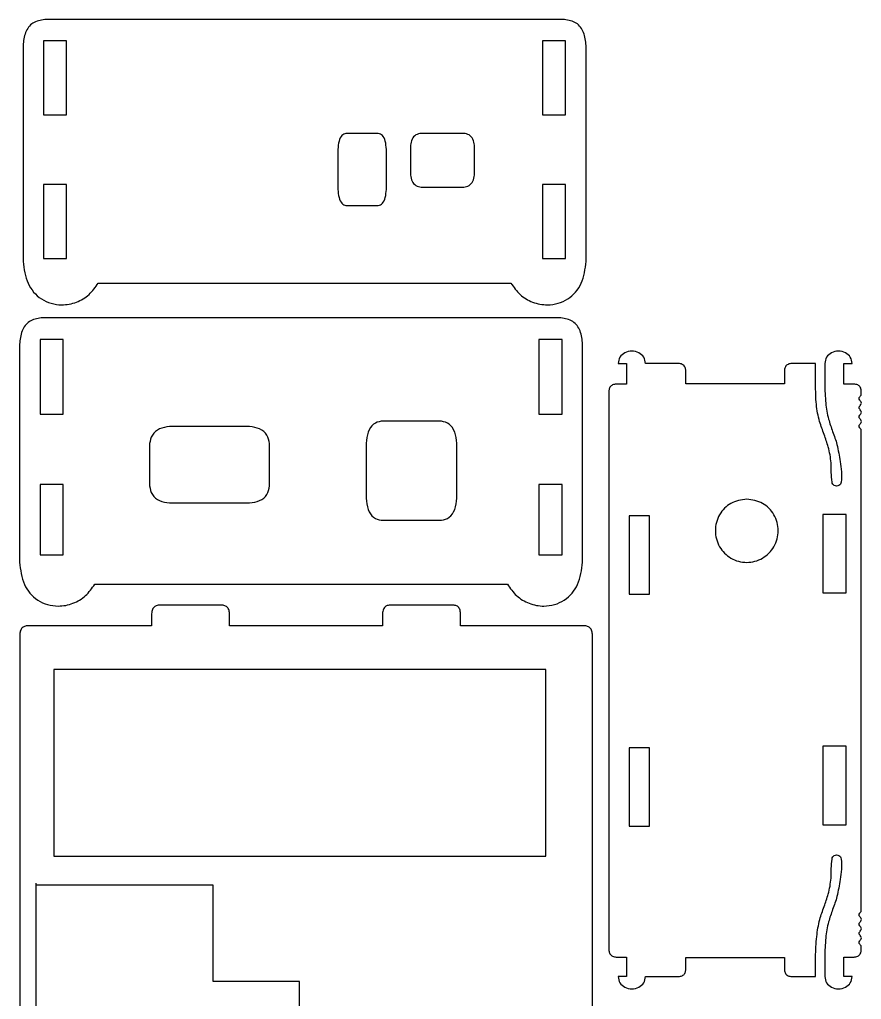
# Model space of a CAD drawing. Extents: x 659 to 786, y 384 to 629.
# Drawn here: x 659.6 to 785.8, y 482.3 to 629.2 of the extents above; entities that cross this region are included whole.
import ezdxf

# ---------------------------------------------------------------- set-up
doc = ezdxf.new("R2010")
doc.units = 0
doc.layers.get('0').update_dxf_attribs({"linetype": 'CONTINUOUS'})

msp = doc.modelspace()

# ---------------------------------------------------------------- linework, layer by layer
at = {"color": 7}
for p, q in [((741.234414, 629.214032), (663.329538, 629.214032)), ((660.087538, 625.314737), (660.087115, 592.935805)), ((744.476414, 592.935805), (744.476414, 625.314737)), ((671.355571, 589.68579), (733.207958, 589.68579)), ((740.709819, 584.460897), (662.804943, 584.460897)), ((659.562944, 580.522289), (659.562944, 547.816741)), ((743.95227, 547.816741), (743.95227, 580.522289)), ((749.283484, 577.639373), (750.545639, 577.639373)), ((750.545639, 577.639373), (750.545639, 574.552144)), ((758.337202, 577.639373), (753.398595, 577.639373)), ((778.887664, 577.639373), (775.320799, 577.639373)), ((778.887664, 574.552483), (778.887664, 577.639373)), ((780.258982, 577.639712), (780.258982, 574.55285)), ((783.111571, 574.55285), (783.111571, 577.639712)), ((783.111571, 577.639712), (784.373697, 577.639712)), ((759.434792, 574.601251), (759.434792, 576.65961)), ((774.22318, 576.65961), (774.22318, 574.601251)), ((747.9118, 573.572381), (747.9118, 489.588523)), ((750.545639, 574.552144), (749.008995, 574.552144)), ((774.22318, 574.601251), (759.434792, 574.601251)), ((784.648215, 574.55285), (783.111571, 574.55285)), ((785.745269, 573.082867), (785.74541, 573.573087)), ((785.745269, 495.622265), (785.74541, 567.539684)), ((670.8314, 544.53396), (732.683786, 544.53396)), ((690.0719, 541.360456), (680.317227, 541.360456)), ((724.698816, 541.384219), (714.944821, 541.384219)), ((679.342036, 540.105498), (679.342036, 538.264139)), ((691.04709, 538.264139), (691.04709, 540.105498)), ((713.968953, 540.12929), (713.968953, 538.264139)), ((725.674035, 538.264139), (725.674035, 540.12929)), ((679.342036, 538.264139), (660.565623, 538.264139)), ((713.968953, 538.264139), (691.04709, 538.264139)), ((744.451126, 538.264139), (725.674035, 538.264139)), ((659.589726, 537.00921), (659.589726, 468.599085)), ((745.426317, 468.599085), (745.426317, 537.00921)), ((785.74541, 489.588862), (785.74541, 490.079082)), ((749.008995, 488.60876), (750.545639, 488.60876)), ((750.545639, 488.60876), (750.545639, 485.668823)), ((759.433691, 486.648558), (759.433691, 488.559682)), ((759.433691, 488.559682), (774.222108, 488.559682)), ((774.222108, 488.559682), (774.222108, 486.648558)), ((778.886592, 485.668823), (778.886592, 488.60876)), ((780.25791, 488.609099), (780.25791, 485.669162)), ((783.110809, 485.669162), (783.110809, 488.609099)), ((783.110809, 488.609099), (784.648215, 488.609099)), ((750.545639, 485.668823), (749.283484, 485.668823)), ((753.398595, 485.668823), (758.336411, 485.668823)), ((775.319698, 485.668823), (778.886592, 485.668823)), ((784.372935, 485.669162), (783.110809, 485.669162))]:
    msp.add_line(p, q, dxfattribs=at)
at = {"color": 1}
for p, q in [((666.615423, 626.040697), (663.145134, 626.040697)), ((663.145134, 626.040697), (663.145134, 614.92213)), ((666.615423, 614.92213), (666.615423, 626.040697)), ((741.418818, 626.040697), (737.948557, 626.040697)), ((737.948557, 626.040697), (737.948557, 614.92213)), ((741.418818, 614.92213), (741.418818, 626.040697)), ((663.145134, 614.92213), (666.615423, 614.92213)), ((737.948557, 614.92213), (741.418818, 614.92213)), ((713.334342, 612.153586), (708.491795, 612.153586)), ((726.140323, 612.153586), (719.763681, 612.153586)), ((718.169944, 610.363592), (718.169944, 605.889551)), ((727.734624, 605.889551), (727.734624, 610.363592)), ((707.28148, 609.749806), (707.28148, 603.741624)), ((714.545086, 603.741624), (714.545086, 609.749806)), ((666.615423, 604.504263), (663.145134, 604.504263)), ((663.145134, 604.504263), (663.145134, 593.385724)), ((666.615423, 593.385724), (666.615423, 604.504263)), ((719.763681, 604.099528), (726.140323, 604.099528)), ((741.418818, 604.504263), (737.948557, 604.504263)), ((737.948557, 604.504263), (737.948557, 593.385724)), ((741.418818, 593.385724), (741.418818, 604.504263)), ((708.491795, 601.337805), (713.334342, 601.337805)), ((663.145134, 593.385724), (666.615423, 593.385724)), ((737.948557, 593.385724), (741.418818, 593.385724)), ((666.0908, 581.255558), (662.620539, 581.255558)), ((662.620539, 581.255558), (662.620539, 570.024864)), ((666.0908, 570.024864), (666.0908, 581.255558)), ((740.894223, 581.255558), (737.423934, 581.255558)), ((737.423934, 581.255558), (737.423934, 570.024864)), ((740.894223, 570.024864), (740.894223, 581.255558)), ((662.620539, 570.024864), (666.0908, 570.024864)), ((722.831063, 568.971187), (713.768084, 568.971187)), ((737.423934, 570.024864), (740.894223, 570.024864)), ((694.027529, 568.161322), (682.050401, 568.161322)), ((679.055868, 565.618556), (679.055868, 559.26294)), ((697.021029, 559.26294), (697.021029, 565.618556)), ((711.502132, 565.670384), (711.502132, 557.420062)), ((725.096185, 557.420062), (725.096185, 565.670384)), ((666.0908, 559.505087), (662.620539, 559.505087)), ((662.620539, 559.505087), (662.620539, 548.935667)), ((666.0908, 548.935667), (666.0908, 559.505087)), ((740.894223, 559.505087), (737.423934, 559.505087)), ((737.423934, 559.505087), (737.423934, 548.935667)), ((740.894223, 548.935667), (740.894223, 559.505087)), ((682.050401, 556.720174), (694.027529, 556.720174)), ((713.768084, 554.119259), (722.831063, 554.119259)), ((753.980227, 554.797915), (750.947326, 554.797915)), ((750.947326, 554.797915), (750.947326, 543.038138)), ((753.980227, 543.038138), (753.980227, 554.797915)), ((783.497284, 555.001736), (779.956468, 555.001736)), ((779.956468, 555.001736), (779.956468, 543.241931)), ((783.497284, 543.241931), (783.497284, 555.001736)), ((662.620539, 548.935667), (666.0908, 548.935667)), ((737.423934, 548.935667), (740.894223, 548.935667)), ((750.947326, 543.038138), (753.980227, 543.038138)), ((779.956468, 543.241931), (783.497284, 543.241931)), ((664.672605, 531.712221), (664.672605, 503.721999)), ((738.462851, 531.712221), (664.672605, 531.712221)), ((738.462851, 503.721999), (738.462851, 531.712221)), ((753.980227, 520.008748), (750.947326, 520.008748)), ((750.947326, 520.008748), (750.947326, 508.248972)), ((753.980227, 508.248972), (753.980227, 520.008748)), ((783.497284, 520.212541), (779.956468, 520.212541)), ((779.956468, 520.212541), (779.956468, 508.452736)), ((783.497284, 508.452736), (783.497284, 520.212541)), ((750.947326, 508.248972), (753.980227, 508.248972)), ((779.956468, 508.452736), (783.497284, 508.452736)), ((664.672605, 503.721999), (738.462851, 503.721999)), ((662.005726, 499.680679), (662.005726, 471.555332)), ((688.586931, 499.380431), (661.993701, 499.380431)), ((688.586931, 484.934181), (688.586931, 499.380431)), ((701.507431, 484.934181), (688.586931, 484.934181)), ((701.507431, 471.581542), (701.507431, 484.934181))]:
    msp.add_line(p, q, dxfattribs=at)
at = {"color": 7}
for points in [[(663.329538, 629.214032), (662.698969, 629.11421), (662.0684, 629.014416), (661.555037, 628.681705)], [(743.008943, 628.681705), (742.49558, 629.014416), (741.865011, 629.11421), (741.234414, 629.214032)], [(661.555037, 628.681705), (661.06874, 628.366547), (660.687627, 627.84246), (660.461059, 627.28287)], [(744.102892, 627.28287), (743.876353, 627.84246), (743.495212, 628.366547), (743.008943, 628.681705)], [(660.461059, 627.28287), (660.207454, 626.656478), (660.14751, 625.985608), (660.087538, 625.314737)], [(744.476414, 625.314737), (744.41647, 625.985608), (744.356497, 626.656478), (744.102892, 627.28287)], [(660.087115, 592.935805), (660.228, 591.803529), (660.368886, 590.671254), (660.833818, 589.655818)], [(743.756549, 589.655592), (744.218321, 590.668742), (744.347382, 591.802259), (744.476414, 592.935805)], [(660.833818, 589.655818), (661.261131, 588.722566), (661.962143, 587.888035), (662.82467, 587.324126)], [(669.966022, 587.980999), (670.502893, 588.472827), (670.929218, 589.079295), (671.355571, 589.68579)], [(733.207958, 589.68579), (733.634311, 589.079323), (734.060664, 588.472856), (734.597479, 587.980999)], [(741.752264, 587.324014), (742.620097, 587.887244), (743.330168, 588.720082), (743.756549, 589.655592)], [(668.088792, 586.84782), (668.776144, 587.108678), (669.426836, 587.486997), (669.966022, 587.980999)], [(734.597479, 587.980999), (735.136664, 587.486969), (735.787299, 587.108565), (736.474708, 586.84782)], [(662.82467, 587.324126), (663.726088, 586.734818), (664.803923, 586.441138), (665.867026, 586.436679)], [(665.867026, 586.436679), (666.625724, 586.433574), (667.376915, 586.577649), (668.088792, 586.84782)], [(736.474708, 586.84782), (737.186698, 586.577762), (737.938115, 586.433913), (738.696502, 586.436679)], [(738.696502, 586.436679), (739.763472, 586.44063), (740.844242, 586.734705), (741.752264, 587.324014)], [(661.030414, 583.923208), (660.544146, 583.604889), (660.163033, 583.075497), (659.936465, 582.510262)], [(662.804943, 584.460897), (662.174374, 584.360088), (661.543777, 584.25925), (661.030414, 583.923208)], [(742.484348, 583.923208), (741.970958, 584.25925), (741.340388, 584.360088), (740.709819, 584.460897)], [(743.578298, 582.510262), (743.35173, 583.075497), (742.970617, 583.604889), (742.484348, 583.923208)], [(659.936465, 582.510262), (659.68286, 581.877548), (659.622888, 581.199932), (659.562944, 580.522289)], [(743.95227, 580.522289), (743.892298, 581.199932), (743.831903, 581.877548), (743.578298, 582.510262)], [(750.302448, 579.225688), (749.994487, 579.067361), (749.72711, 578.837858), (749.56438, 578.566614)], [(751.340856, 579.476498), (750.980346, 579.47647), (750.619835, 579.388868), (750.302448, 579.225688)], [(752.379378, 579.225772), (752.061934, 579.388925), (751.701395, 579.476498), (751.340856, 579.476498)], [(753.117614, 578.566783), (752.954829, 578.837999), (752.687395, 579.067446), (752.379378, 579.225772)], [(781.277945, 579.226026), (780.969956, 579.0677), (780.702607, 578.838196), (780.539878, 578.566953)], [(782.316354, 579.476837), (781.955843, 579.476809), (781.595332, 579.389207), (781.277945, 579.226026)], [(783.354762, 579.226111), (783.037375, 579.389264), (782.676864, 579.476837), (782.316354, 579.476837)], [(784.09283, 578.567122), (783.9301, 578.838309), (783.662723, 579.067784), (783.354762, 579.226111)], [(749.56438, 578.566614), (749.396656, 578.287101), (749.34007, 577.963223), (749.283484, 577.639373)], [(753.398595, 577.639373), (753.342009, 577.963308), (753.285424, 578.287214), (753.117614, 578.566783)], [(758.891034, 577.505656), (758.721729, 577.585497), (758.529451, 577.612449), (758.337202, 577.639373)], [(775.320799, 577.639373), (775.126827, 577.61228), (774.932884, 577.585243), (774.760164, 577.505515)], [(780.539878, 578.566953), (780.372153, 578.28744), (780.315568, 577.963562), (780.258982, 577.639712)], [(784.373697, 577.639712), (784.31714, 577.963618), (784.260583, 578.287553), (784.09283, 578.567122)], [(759.284876, 577.154233), (759.198036, 577.300904), (759.055344, 577.428186), (758.891034, 577.505656)], [(759.434792, 576.65961), (759.404594, 576.831342), (759.374396, 577.003075), (759.284876, 577.154233)], [(774.35955, 577.153922), (774.272117, 577.003837), (774.247649, 576.831709), (774.22318, 576.65961)], [(774.760164, 577.505515), (774.592976, 577.428327), (774.445684, 577.301807), (774.35955, 577.153922)], [(748.061688, 574.067004), (747.972195, 573.915846), (747.941998, 573.744114), (747.9118, 573.572381)], [(748.455416, 574.418427), (748.291163, 574.340957), (748.148528, 574.213647), (748.061688, 574.067004)], [(749.008995, 574.552144), (748.81683, 574.525333), (748.624637, 574.49824), (748.455416, 574.418427)], [(779.009612, 571.484445), (778.904428, 572.504086), (778.896046, 573.52827), (778.887664, 574.552483)], [(780.258982, 574.55285), (780.289236, 573.598176), (780.319462, 572.643475), (780.415728, 571.69137)], [(785.201963, 574.419133), (785.032686, 574.499002), (784.840436, 574.525926), (784.648215, 574.55285)], [(785.595607, 574.06771), (785.508795, 574.214352), (785.366188, 574.341663), (785.201963, 574.419133)], [(785.74541, 573.573087), (785.715241, 573.744819), (785.685071, 573.916551), (785.595607, 574.06771)], [(780.415728, 571.69137), (780.497319, 570.884497), (780.626294, 570.079458), (780.836691, 569.292792)], [(785.441739, 572.266059), (785.414646, 572.345082), (785.41521, 572.43449), (785.441739, 572.514528)], [(785.441739, 572.514528), (785.469115, 572.596993), (785.524176, 572.669524), (785.584741, 572.736467)], [(785.584741, 572.04364), (785.527281, 572.113998), (785.469764, 572.184497), (785.441739, 572.266059)], [(785.584741, 572.736467), (785.615814, 572.770842), (785.648354, 572.803749), (785.673895, 572.841087)], [(785.727771, 571.821531), (785.699521, 571.903206), (785.642145, 571.973367), (785.584741, 572.04364)], [(785.673895, 572.841087), (785.698448, 572.87724), (785.716652, 572.917513), (785.727489, 572.958858)], [(785.727489, 572.958858), (785.738214, 572.999527), (785.741882, 573.041183), (785.745269, 573.082867)], [(785.727687, 571.57295), (785.755062, 571.65217), (785.755062, 571.742283), (785.727771, 571.821531)], [(779.498901, 568.932027), (779.255992, 569.767518), (779.098371, 570.624373), (779.009612, 571.484445)], [(785.441739, 570.880038), (785.414364, 570.959342), (785.414364, 571.049399), (785.441654, 571.128732)], [(785.441654, 571.128732), (785.469877, 571.210407), (785.527055, 571.280652), (785.584431, 571.350841)], [(785.584741, 570.657675), (785.527337, 570.727948), (785.46999, 570.79825), (785.441739, 570.880038)], [(785.584431, 571.350841), (785.641835, 571.421086), (785.699352, 571.491246), (785.727687, 571.57295)], [(785.727771, 570.435566), (785.699493, 570.517269), (785.642089, 570.587458), (785.584741, 570.657675)], [(785.727687, 570.186956), (785.755062, 570.266204), (785.755062, 570.356318), (785.727771, 570.435566)], [(780.168389, 566.983085), (779.934172, 567.629797), (779.690107, 568.274308), (779.498901, 568.932027)], [(780.836691, 569.292792), (781.005488, 568.661602), (781.226722, 568.042209), (781.447956, 567.422844)], [(785.441739, 569.494355), (785.414364, 569.573518), (785.414364, 569.663491), (785.441654, 569.74271)], [(785.441654, 569.74271), (785.469877, 569.824414), (785.527055, 569.894687), (785.584431, 569.964876)], [(785.584741, 569.272415), (785.527394, 569.342576), (785.46999, 569.412736), (785.441739, 569.494355)], [(785.584431, 569.964876), (785.641806, 570.035121), (785.699352, 570.105281), (785.727687, 570.186956)], [(785.584431, 568.578911), (785.641948, 568.649297), (785.69938, 568.719542), (785.727687, 568.80133)], [(785.727771, 569.049968), (785.699549, 569.131784), (785.642173, 569.202114), (785.584741, 569.272415)], [(785.727687, 568.80133), (785.755062, 568.880578), (785.755062, 568.970663), (785.727771, 569.049968)], [(781.447956, 567.422844), (781.683414, 566.777571), (781.9189, 566.132298), (782.089786, 565.474297)], [(785.441739, 568.108503), (785.41521, 568.188597), (785.414646, 568.277977), (785.441654, 568.356971)], [(785.441654, 568.356971), (785.469594, 568.438336), (785.527055, 568.508694), (785.584431, 568.578911)], [(785.584741, 567.886083), (785.523979, 567.953055), (785.469115, 568.02584), (785.441739, 568.108503)], [(785.673895, 567.781915), (785.648495, 567.81914), (785.615786, 567.85185), (785.584741, 567.886083)], [(785.72763, 567.664144), (785.716765, 567.705489), (785.698618, 567.745819), (785.673895, 567.781915)], [(785.74541, 567.539684), (785.741741, 567.581509), (785.738072, 567.623334), (785.72763, 567.664144)], [(780.779569, 565.113391), (780.606962, 565.745287), (780.392163, 566.365188), (780.168389, 566.983085)], [(781.200334, 562.714897), (781.144257, 563.519485), (780.994679, 564.325737), (780.779569, 565.113391)], [(782.089786, 565.474297), (782.307294, 564.636831), (782.420212, 563.778762), (782.551304, 562.922302)], [(782.551304, 562.922302), (782.707119, 561.904214), (782.888559, 560.888412), (782.728285, 559.853446)], [(781.356968, 559.853446), (781.202507, 560.818223), (781.266515, 561.765417), (781.200334, 562.714897)], [(781.450496, 559.544413), (781.394221, 559.637631), (781.37424, 559.745637), (781.356968, 559.853446)], [(781.696396, 559.324759), (781.593921, 559.377535), (781.505134, 559.453989), (781.450496, 559.544413)], [(782.042626, 559.241165), (781.922343, 559.241165), (781.802088, 559.270347), (781.696396, 559.324759)], [(782.388687, 559.324675), (782.283052, 559.270347), (782.162825, 559.241165), (782.042626, 559.241165)], [(782.634672, 559.544272), (782.579865, 559.453876), (782.491162, 559.377422), (782.388687, 559.324675)], [(782.728285, 559.853446), (782.711634, 559.745581), (782.691173, 559.63749), (782.634672, 559.544272)], [(659.562944, 547.816741), (659.691976, 546.671793), (659.821036, 545.526818), (660.282808, 544.503452)], [(743.205539, 544.503678), (743.670472, 545.529358), (743.811357, 546.673035), (743.95227, 547.816741)], [(660.282808, 544.503452), (660.709189, 543.558515), (661.41926, 542.717267), (662.287094, 542.148364)], [(669.441878, 542.811953), (669.978693, 543.308777), (670.405046, 543.921368), (670.8314, 544.53396)], [(732.683786, 544.53396), (733.110139, 543.92134), (733.536464, 543.308749), (734.073336, 542.811953)], [(741.214687, 542.148477), (742.077214, 542.718058), (742.778254, 543.561027), (743.205539, 544.503678)], [(667.564649, 541.667372), (668.252058, 541.930742), (668.902693, 542.312956), (669.441878, 542.811953)], [(734.073336, 542.811953), (734.612549, 542.313012), (735.263241, 541.930855), (735.950565, 541.667372)], [(662.287094, 542.148364), (663.195115, 541.553101), (664.275885, 541.256034), (665.342855, 541.252082)], [(665.342855, 541.252082), (666.101242, 541.249288), (666.852659, 541.394576), (667.564649, 541.667372)], [(679.825201, 541.188978), (679.668426, 541.086192), (679.54899, 540.91731), (679.475274, 540.738664)], [(680.317227, 541.360456), (680.142842, 541.321678), (679.968429, 541.282901), (679.825201, 541.188978)], [(690.563926, 541.188978), (690.420698, 541.282901), (690.246313, 541.321678), (690.0719, 541.360456)], [(690.913881, 540.738664), (690.840137, 540.91731), (690.7207, 541.086192), (690.563926, 541.188978)], [(714.452344, 541.212769), (714.295513, 541.109984), (714.175963, 540.94113), (714.102219, 540.762455)], [(714.944821, 541.384219), (714.770267, 541.345498), (714.595712, 541.306749), (714.452344, 541.212769)], [(725.190843, 541.212769), (725.047615, 541.306692), (724.873202, 541.34547), (724.698816, 541.384219)], [(725.540798, 540.762455), (725.467082, 540.941102), (725.347617, 541.109984), (725.190843, 541.212769)], [(735.950565, 541.667372), (736.662442, 541.394464), (737.413633, 541.248978), (738.172331, 541.252082)], [(738.172331, 541.252082), (739.235434, 541.25657), (740.313269, 541.553242), (741.214687, 542.148477)], [(679.475274, 540.738664), (679.391623, 540.536), (679.366816, 540.320749), (679.342036, 540.105498)], [(691.04709, 540.105498), (691.022255, 540.320749), (690.997504, 540.536), (690.913881, 540.738664)], [(714.102219, 540.762455), (714.01854, 540.559791), (713.993761, 540.34454), (713.968953, 540.12929)], [(725.674035, 540.12929), (725.6492, 540.34454), (725.624449, 540.559791), (725.540798, 540.762455)], [(660.073117, 538.092689), (659.916286, 537.989904), (659.796765, 537.821022), (659.722992, 537.642376)], [(660.565623, 538.264139), (660.39104, 538.225418), (660.216486, 538.186669), (660.073117, 538.092689)], [(744.943153, 538.092689), (744.799925, 538.186613), (744.625512, 538.22539), (744.451126, 538.264139)], [(745.29308, 537.642376), (745.219364, 537.821022), (745.099927, 537.989904), (744.943153, 538.092689)], [(659.722992, 537.642376), (659.639313, 537.439712), (659.614534, 537.224461), (659.589726, 537.00921)], [(745.426317, 537.00921), (745.401482, 537.224461), (745.376731, 537.439684), (745.29308, 537.642376)], [(781.199318, 500.446572), (781.26502, 501.396334), (781.20214, 502.343528), (781.355867, 503.308502)], [(781.355867, 503.308502), (781.373082, 503.416368), (781.393148, 503.524431), (781.449508, 503.617649)], [(781.449508, 503.617649), (781.504146, 503.708073), (781.592962, 503.784498), (781.695493, 503.837246)], [(781.695493, 503.837246), (781.801129, 503.891602), (781.921327, 503.920755), (782.041526, 503.920755)], [(782.041526, 503.920755), (782.161809, 503.920755), (782.28212, 503.891574), (782.387756, 503.837161)], [(782.387756, 503.837161), (782.490203, 503.784414), (782.578905, 503.707932), (782.633656, 503.617508)], [(782.727185, 503.308502), (782.887459, 502.273537), (782.705736, 501.25765), (782.550203, 500.239477)], [(782.633656, 503.617508), (782.690101, 503.524318), (782.710505, 503.416311), (782.727185, 503.308502)], [(780.778638, 498.047908), (780.99513, 498.835139), (781.143664, 499.641787), (781.199318, 500.446572)], [(782.550203, 500.239477), (782.419393, 499.382904), (782.307153, 498.524666), (782.088685, 497.687228)], [(780.167316, 496.178158), (780.387534, 496.797212), (780.604958, 497.416323), (780.778638, 498.047908)], [(782.088685, 497.687228), (781.917094, 497.02934), (781.679914, 496.384265), (781.446855, 495.738766)], [(779.525374, 494.229639), (779.704923, 494.887161), (779.937644, 495.532631), (780.167316, 496.178158)], [(781.446855, 495.738766), (781.223335, 495.119712), (781.003597, 494.500234), (780.835421, 493.869044)], [(785.441796, 495.053446), (785.469171, 495.136109), (785.524007, 495.208894), (785.584741, 495.275837)], [(785.584741, 495.275837), (785.615786, 495.310071), (785.648382, 495.342808), (785.673895, 495.380034)], [(785.673895, 495.380034), (785.698731, 495.41613), (785.71668, 495.456431), (785.727489, 495.497805)], [(785.727489, 495.497805), (785.738214, 495.538614), (785.741882, 495.58044), (785.745269, 495.622265)], [(779.063686, 491.677645), (779.154364, 492.536362), (779.29683, 493.392766), (779.525374, 494.229639)], [(780.835421, 493.869044), (780.625814, 493.082321), (780.496331, 492.277367), (780.414543, 491.47055)], [(785.441711, 494.804978), (785.414618, 494.883972), (785.415182, 494.973351), (785.441796, 495.053446)], [(785.584431, 494.583038), (785.527055, 494.653255), (785.469623, 494.723613), (785.441711, 494.804978)], [(785.441767, 493.667594), (785.470018, 493.749212), (785.527422, 493.819345), (785.584741, 493.889533)], [(785.72763, 494.36059), (785.699352, 494.442378), (785.641919, 494.512652), (785.584431, 494.583038)], [(785.584741, 493.889533), (785.642145, 493.959835), (785.699493, 494.030165), (785.727715, 494.111981)], [(785.727715, 494.111981), (785.75509, 494.191257), (785.75509, 494.281342), (785.72763, 494.36059)], [(785.441711, 493.419125), (785.414335, 493.498402), (785.414335, 493.588402), (785.441767, 493.667594)], [(785.584431, 493.196734), (785.527055, 493.266979), (785.469877, 493.337366), (785.441711, 493.419125)], [(785.441796, 492.281826), (785.470046, 492.363501), (785.527394, 492.433718), (785.584741, 492.503907)], [(785.72763, 492.974625), (785.699295, 493.0563), (785.641778, 493.126461), (785.584431, 493.196734)], [(785.584741, 492.503907), (785.642089, 492.574124), (785.699464, 492.644341), (785.727715, 492.726016)], [(785.727715, 492.726016), (785.75509, 492.805292), (785.75509, 492.895377), (785.72763, 492.974625)], [(778.886592, 488.60876), (778.92122, 489.632804), (778.955877, 490.656847), (779.063686, 491.677645)], [(780.414543, 491.47055), (780.318051, 490.518474), (780.287966, 489.5638), (780.25791, 488.609099)], [(785.441711, 492.033217), (785.414335, 492.112493), (785.414335, 492.20255), (785.441796, 492.281826)], [(785.441739, 490.647421), (785.41521, 490.727459), (785.414646, 490.816867), (785.441739, 490.895889)], [(785.584431, 491.811108), (785.527083, 491.881296), (785.469877, 491.951542), (785.441711, 492.033217)], [(785.441739, 490.895889), (785.469679, 490.977452), (785.527281, 491.047922), (785.584741, 491.11828)], [(785.72763, 491.588999), (785.699323, 491.670702), (785.641806, 491.740863), (785.584431, 491.811108)], [(785.584741, 491.11828), (785.642145, 491.188582), (785.699493, 491.258714), (785.727715, 491.340389)], [(785.727715, 491.340389), (785.75509, 491.419637), (785.75509, 491.509751), (785.72763, 491.588999)], [(747.9118, 489.588523), (747.941998, 489.416791), (747.972195, 489.245059), (748.061688, 489.093872)], [(785.584741, 490.425481), (785.524176, 490.492424), (785.469143, 490.564956), (785.441739, 490.647421)], [(785.673895, 490.320862), (785.648213, 490.3582), (785.615814, 490.391107), (785.584741, 490.425481)], [(785.595607, 489.094239), (785.685071, 489.245397), (785.715241, 489.41713), (785.74541, 489.588862)], [(785.72763, 490.203062), (785.716765, 490.244408), (785.698561, 490.284709), (785.673895, 490.320862)], [(785.74541, 490.079082), (785.741741, 490.120738), (785.738072, 490.162422), (785.72763, 490.203062)], [(748.061688, 489.093872), (748.148528, 488.94723), (748.291163, 488.819947), (748.455416, 488.742449)], [(748.455416, 488.742449), (748.624637, 488.662637), (748.81683, 488.635713), (749.008995, 488.60876)], [(784.648215, 488.609099), (784.840436, 488.63591), (785.032686, 488.662975), (785.201963, 488.742816)], [(785.201963, 488.742816), (785.366188, 488.820286), (785.508795, 488.947596), (785.595607, 489.094239)], [(759.283775, 486.153935), (759.373296, 486.305093), (759.403494, 486.476826), (759.433691, 486.648558)], [(774.222108, 486.648558), (774.252305, 486.476826), (774.282503, 486.305093), (774.372024, 486.153935)], [(749.283484, 485.668823), (749.34007, 485.344832), (749.396656, 485.020869), (749.56438, 484.741215)], [(753.117614, 484.741385), (753.285367, 485.020982), (753.341981, 485.344889), (753.398595, 485.668823)], [(758.336411, 485.668823), (758.528689, 485.695634), (758.720657, 485.722671), (758.889962, 485.802512)], [(758.889962, 485.802512), (759.054244, 485.879982), (759.196935, 486.007264), (759.283775, 486.153935)], [(774.372024, 486.153935), (774.458864, 486.007264), (774.601555, 485.879982), (774.765837, 485.802512)], [(774.765837, 485.802512), (774.935142, 485.722671), (775.12742, 485.695747), (775.319698, 485.668823)], [(780.25791, 485.669162), (780.314467, 485.345199), (780.371363, 485.021208), (780.539088, 484.741582)], [(784.092068, 484.741723), (784.259764, 485.021349), (784.31635, 485.345256), (784.372935, 485.669162)], [(749.56438, 484.741215), (749.72711, 484.469915), (749.994459, 484.240327), (750.302448, 484.081916)], [(750.302448, 484.081916), (750.619807, 483.918679), (750.980346, 483.830992), (751.340856, 483.830992)], [(751.340856, 483.830992), (751.701423, 483.83102), (752.061962, 483.918735), (752.379378, 484.081972)], [(752.379378, 484.081972), (752.687423, 484.24044), (752.954857, 484.470028), (753.117614, 484.741385)], [(780.539088, 484.741582), (780.701817, 484.470254), (780.969166, 484.240666), (781.277155, 484.082255)], [(781.277155, 484.082255), (781.594542, 483.919017), (781.955053, 483.831331), (782.315564, 483.831331)], [(782.315564, 483.831331), (782.676102, 483.831359), (783.036641, 483.919074), (783.354, 484.082339)], [(783.354, 484.082339), (783.661989, 484.240779), (783.929338, 484.470395), (784.092068, 484.741723)]]:
    msp.add_open_spline(points, degree=3, dxfattribs=at)
at = {"color": 1}
for points in [[(707.880861, 611.825376), (707.699585, 611.63512), (707.542377, 611.322601), (707.446681, 610.962971)], [(708.491795, 612.153586), (708.279656, 612.087413), (708.067496, 612.021241), (707.880861, 611.825376)], [(713.945383, 611.825376), (713.758685, 612.021203), (713.546524, 612.087376), (713.334342, 612.153586)], [(714.379777, 610.962971), (714.284017, 611.322638), (714.126724, 611.635157), (713.945383, 611.825376)], [(718.959207, 611.909182), (718.720503, 611.767506), (718.513493, 611.534786), (718.387481, 611.266985)], [(719.763681, 612.153586), (719.484338, 612.10431), (719.204966, 612.055034), (718.959207, 611.909182)], [(726.944938, 611.909182), (726.699095, 612.055006), (726.419723, 612.104282), (726.140323, 612.153586)], [(727.516946, 611.266985), (727.39085, 611.534814), (727.183727, 611.767534), (726.944938, 611.909182)], [(707.446681, 610.962971), (707.347985, 610.591973), (707.314722, 610.170908), (707.28148, 609.749806)], [(714.545086, 609.749806), (714.511801, 610.170908), (714.478517, 610.59201), (714.379777, 610.962971)], [(718.387481, 611.266985), (718.257518, 610.990718), (718.213717, 610.677169), (718.169944, 610.363592)], [(727.734624, 610.363592), (727.690795, 610.677169), (727.646966, 610.990746), (727.516946, 611.266985)], [(718.169944, 605.889551), (718.213717, 605.575974), (718.257518, 605.262397), (718.387481, 604.986158)], [(727.516946, 604.986158), (727.646966, 605.262368), (727.690795, 605.575946), (727.734624, 605.889551)], [(718.387481, 604.986158), (718.513493, 604.718357), (718.720503, 604.485608), (718.959207, 604.343961)], [(718.959207, 604.343961), (719.204966, 604.198108), (719.484338, 604.148832), (719.763681, 604.099528)], [(726.140323, 604.099528), (726.419723, 604.148832), (726.699095, 604.198108), (726.944938, 604.343961)], [(726.944938, 604.343961), (727.183727, 604.485608), (727.39085, 604.718329), (727.516946, 604.986158)], [(707.28148, 603.741624), (707.314722, 603.320522), (707.347985, 602.89942), (707.446681, 602.528459)], [(714.379777, 602.528459), (714.478517, 602.899381), (714.511801, 603.320484), (714.545086, 603.741624)], [(707.446681, 602.528459), (707.542377, 602.16883), (707.699585, 601.856271), (707.880861, 601.666054)], [(707.880861, 601.666054), (708.067496, 601.470188), (708.279656, 601.404015), (708.491795, 601.337805)], [(713.334342, 601.337805), (713.546524, 601.404015), (713.758685, 601.470188), (713.945383, 601.666054)], [(713.945383, 601.666054), (714.126724, 601.856271), (714.284017, 602.168792), (714.379777, 602.528459)], [(713.768084, 568.971187), (713.370991, 568.880294), (712.973898, 568.7894), (712.624489, 568.520458)], [(723.974433, 568.520458), (723.625099, 568.789438), (723.228081, 568.880294), (722.831063, 568.971187)], [(680.539116, 567.814132), (680.090632, 567.612908), (679.701588, 567.282341), (679.464759, 566.901849)], [(682.050401, 568.161322), (681.525627, 568.091303), (681.000853, 568.021284), (680.539116, 567.814132)], [(695.538548, 567.814132), (695.076945, 568.021312), (694.552237, 568.091331), (694.027529, 568.161322)], [(696.612405, 566.901849), (696.37571, 567.282285), (695.986899, 567.612908), (695.538548, 567.814132)], [(711.811553, 567.336246), (711.626737, 566.826863), (711.564416, 566.248642), (711.502132, 565.670384)], [(712.624489, 568.520458), (712.285115, 568.259282), (711.990747, 567.830132), (711.811553, 567.336246)], [(724.786991, 567.336246), (724.607911, 567.830096), (724.313656, 568.259282), (723.974433, 568.520458)], [(725.096185, 565.670384), (725.03394, 566.248606), (724.97173, 566.826827), (724.786991, 567.336246)], [(679.464759, 566.901849), (679.220504, 566.509476), (679.138187, 566.064016), (679.055868, 565.618556)], [(697.021029, 565.618556), (696.938778, 566.063988), (696.856527, 566.509419), (696.612405, 566.901849)], [(679.055868, 559.26294), (679.138187, 558.817509), (679.220504, 558.372049), (679.464759, 557.979648)], [(696.612405, 557.979648), (696.856527, 558.372078), (696.938778, 558.817509), (697.021029, 559.26294)], [(679.464759, 557.979648), (679.701588, 557.599184), (680.090632, 557.268589), (680.539116, 557.067392)], [(680.539116, 557.067392), (681.000853, 556.860213), (681.525627, 556.790194), (682.050401, 556.720174)], [(694.027529, 556.720174), (694.552237, 556.790194), (695.076945, 556.860185), (695.538548, 557.067392)], [(695.538548, 557.067392), (695.986899, 557.268617), (696.37571, 557.599212), (696.612405, 557.979648)], [(711.502132, 557.420062), (711.564416, 556.841805), (711.626737, 556.263583), (711.811553, 555.7542)], [(724.786991, 555.7542), (724.97173, 556.26362), (725.03394, 556.841842), (725.096185, 557.420062)], [(768.568373, 557.304307), (767.738314, 557.173704), (766.90821, 557.043053), (766.191788, 556.655422)], [(770.944959, 556.655422), (770.228489, 557.043053), (769.398433, 557.173704), (768.568373, 557.304307)], [(711.811553, 555.7542), (711.990747, 555.260315), (712.285115, 554.831165), (712.624489, 554.569988)], [(723.974433, 554.569988), (724.313656, 554.831165), (724.607911, 555.260352), (724.786991, 555.7542)], [(766.191788, 556.655422), (765.496622, 556.27929), (764.908413, 555.661159), (764.502552, 554.950361)], [(772.634195, 554.950361), (772.228333, 555.661159), (771.640125, 556.27929), (770.944959, 556.655422)], [(712.624489, 554.569988), (712.973898, 554.301046), (713.370991, 554.210153), (713.768084, 554.119259)], [(722.831063, 554.119259), (723.228081, 554.210116), (723.625099, 554.30101), (723.974433, 554.569988)], [(764.502552, 554.950361), (764.084292, 554.217796), (763.859641, 553.386834), (763.859641, 552.551513)], [(773.277058, 552.551513), (773.277058, 553.386834), (773.052454, 554.217796), (772.634195, 554.950361)], [(763.859641, 552.551513), (763.859641, 551.716189), (764.084248, 550.876461), (764.502552, 550.152665)], [(772.634195, 550.152665), (773.052454, 550.876461), (773.277058, 551.716189), (773.277058, 552.551513)], [(764.502552, 550.152665), (764.908413, 549.450328), (765.496622, 548.857093), (766.191788, 548.447604)], [(770.944959, 548.447604), (771.640125, 548.857093), (772.228333, 549.450328), (772.634195, 550.152665)], [(766.191788, 548.447604), (766.90821, 548.025558), (767.738314, 547.798716), (768.568373, 547.798716)], [(768.568373, 547.798716), (769.398433, 547.798716), (770.228489, 548.025558), (770.944959, 548.447604)]]:
    msp.add_open_spline(points, degree=3, dxfattribs=at)

doc.saveas('drawing.dxf')
